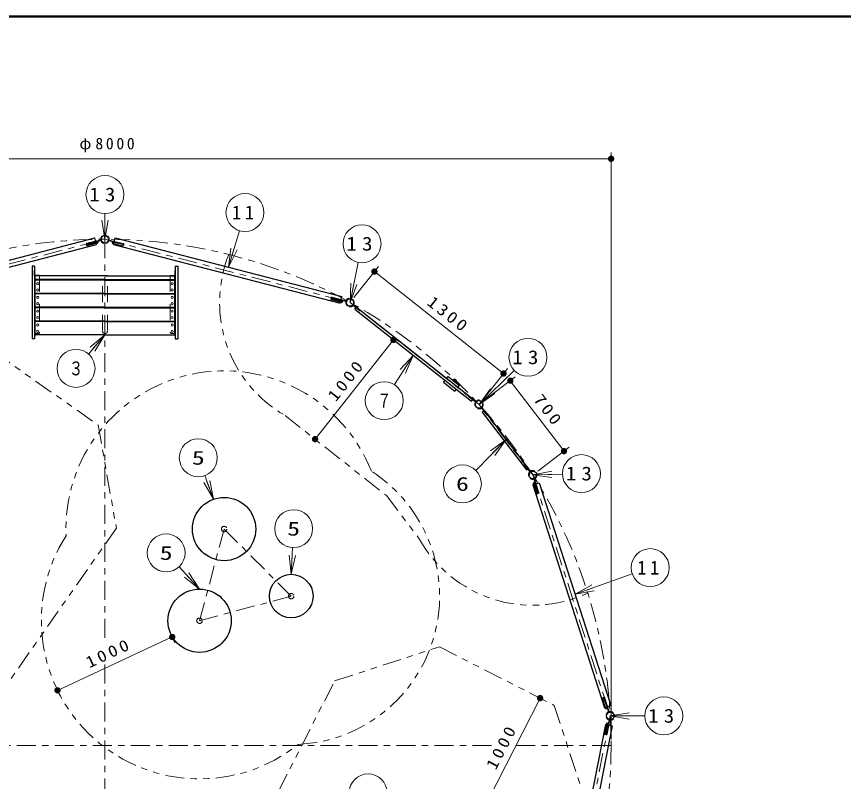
# Model space of a CAD drawing. Units: millimetres on the paper, scale 1:50. Extents: x -805 to -334, y -297 to 267.
# Drawn here: x -688.4 to -557.7, y 146.1 to 267 of the extents above; entities that cross this region are included whole.
import ezdxf
from ezdxf.enums import TextEntityAlignment as Align

# ---------------------------------------------------------------- set-up
doc = ezdxf.new("R2010")
doc.units = ezdxf.units.MM
for name, pattern in [('USER1', [4.5, 2.5, -2]), ('USER2', [6, 3, -1, 1, -1]), ('USER3', [8, 3, -1, 1, -1, 1, -1])]:
    doc.linetypes.add(name, pattern=pattern)
doc.layers.add('1_50', color=7, linetype='Continuous', lineweight=25)
doc.layers.add('LY_3', color=7, linetype='Continuous', lineweight=13)
doc.styles.add('ＭＳ ゴシック', font='')
doc.styles.get('ＭＳ ゴシック').set_extended_font_data('MS Gothic')

# ---------------------------------------------------------------- blocks, each defined once
blk = doc.blocks.new('filled_dot')
at = {"color": 0, "linetype": 'Continuous', "lineweight": -2, "const_width": 1.25}
blk.add_lwpolyline([(-0.625, 0, 1), (0.625, 0, 1)], format="xyb", close=True, dxfattribs=at)

msp = doc.modelspace()

# ---------------------------------------------------------------- linework, layer by layer
at = {"layer": '1_50', "lineweight": 13}
for p, q in [((-754.432, 244.516), (-594.432, 244.516)), ((-594.432, 152.811), (-594.432, 245.516)), ((-674.432, 231.811), (-674.432, 235.86)), ((-674.432, 231.811), (-674.932, 234.811)), ((-673.932, 234.811), (-674.432, 231.811)), ((-674.432, 231.811), (-674.432, 234.811)), ((-654.902, 227.388), (-653.169, 233.155)), ((-654.902, 227.388), (-654.517, 230.405)), ((-654.902, 227.388), (-654.038, 230.262)), ((-653.56, 230.118), (-654.902, 227.388)), ((-635.702, 221.811), (-634.405, 228.144)), ((-635.083, 222.596), (-631.223, 227.481)), ((-631.843, 226.697), (-611.441, 210.58)), ((-635.702, 221.811), (-635.59, 224.85)), ((-635.702, 221.811), (-635.1, 224.75)), ((-634.611, 224.65), (-635.702, 221.811)), ((-674.432, 216.701), (-677.044, 213.667)), ((-676.768, 214.753), (-674.432, 216.701)), ((-674.432, 216.701), (-676.389, 214.427)), ((-674.432, 216.701), (-676.01, 214.101)), ((-641.229, 200.205), (-628.832, 215.899)), ((-625.737, 213.454), (-628.687, 208.823)), ((-627.771, 211.193), (-625.737, 213.454)), ((-625.737, 213.454), (-627.349, 210.924)), ((-625.737, 213.454), (-626.927, 210.656)), ((-615.3, 205.694), (-609.739, 211.058)), ((-614.68, 206.479), (-610.821, 211.364)), ((-614.505, 206.301), (-609.575, 210.059)), ((-610.37, 209.453), (-601.882, 198.319)), ((-615.3, 205.694), (-613.488, 208.137)), ((-615.3, 205.694), (-613.141, 207.777)), ((-612.794, 207.417), (-615.3, 205.694)), ((-611.056, 200.128), (-615.836, 195.275)), ((-613.518, 198.341), (-611.056, 200.128)), ((-611.056, 200.128), (-613.161, 197.99)), ((-611.056, 200.128), (-612.805, 197.639)), ((-606.017, 195.167), (-601.087, 198.926)), ((-606.812, 194.561), (-603.826, 195.139)), ((-657.302, 190.707), (-658.658, 194.451)), ((-657.302, 190.707), (-658.324, 193.528)), ((-657.854, 193.698), (-657.302, 190.707)), ((-606.812, 194.561), (-602.123, 194.684)), ((-606.812, 194.561), (-603.813, 194.64)), ((-603.8, 194.14), (-606.812, 194.561)), ((-657.302, 190.707), (-658.794, 193.357)), ((-644.992, 178.849), (-644.767, 183.069)), ((-644.992, 178.849), (-645.332, 181.872)), ((-644.992, 178.849), (-644.833, 181.845)), ((-644.333, 181.819), (-644.992, 178.849)), ((-659.481, 176.517), (-662.722, 180.027)), ((-661.149, 179.06), (-659.481, 176.517)), ((-659.481, 176.517), (-661.884, 178.382)), ((-659.481, 176.517), (-661.516, 178.721)), ((-600.124, 175.721), (-591.087, 178.907)), ((-600.124, 175.721), (-597.461, 177.19)), ((-600.124, 175.721), (-597.295, 176.718)), ((-597.129, 176.247), (-600.124, 175.721)), ((-663.798, 168.943), (-681.935, 160.513)), ((-663.594, 168.503), (-663.377, 168.036)), ((-681.731, 160.073), (-681.514, 159.606)), ((-605.659, 159.282), (-614.739, 141.462)), ((-594.569, 156.481), (-591.569, 156.981)), ((-591.569, 155.981), (-594.569, 156.481)), ((-594.569, 156.481), (-591.569, 156.481)), ((-594.569, 156.481), (-589.113, 156.481))]:
    msp.add_line(p, q, dxfattribs=at)
at = {"layer": '1_50', "linetype": 'USER2', "lineweight": 13}
for p, q in [((-713.162, 221.811), (-674.432, 231.811)), ((-674.432, 231.811), (-674.432, 168.24)), ((-674.432, 231.811), (-635.702, 221.811)), ((-615.3, 205.694), (-635.702, 221.811)), ((-606.812, 194.561), (-615.3, 205.694)), ((-606.812, 194.561), (-594.569, 156.481)), ((-659.481, 171.517), (-655.599, 186.006)), ((-655.599, 186.006), (-644.992, 175.399)), ((-659.481, 171.517), (-644.992, 175.399)), ((-674.432, 164.586), (-674.432, 71.811)), ((-594.569, 156.481), (-602.291, 117.233)), ((-613.359, 151.811), (-754.432, 151.811)), ((-594.432, 151.811), (-610.168, 151.811))]:
    msp.add_line(p, q, dxfattribs=at)
at = {"layer": '1_50'}
for p, q in [((-711.857, 222.768), (-676.037, 232.017)), ((-675.762, 230.952), (-676.037, 232.017)), ((-673.103, 230.951), (-672.828, 232.016)), ((-672.828, 232.016), (-637.007, 222.768)), ((-711.582, 221.703), (-675.762, 230.952)), ((-673.103, 230.951), (-637.282, 221.703)), ((-685.552, 226.821), (-685.506, 226.821)), ((-685.552, 226.067), (-685.552, 226.821)), ((-685.506, 226.521), (-685.552, 226.521)), ((-685.506, 226.321), (-685.552, 226.321)), ((-685.506, 226.067), (-685.506, 226.821)), ((-663.358, 226.067), (-663.358, 226.821)), ((-663.312, 226.821), (-663.358, 226.821)), ((-663.358, 226.521), (-663.312, 226.521)), ((-663.358, 226.321), (-663.312, 226.321)), ((-663.312, 226.067), (-663.312, 226.821)), ((-684.752, 226.067), (-685.506, 226.067)), ((-684.752, 226.021), (-685.506, 226.021)), ((-685.132, 226.021), (-685.132, 226.067)), ((-684.972, 226.021), (-684.972, 226.067)), ((-684.752, 226.067), (-684.752, 226.021)), ((-664.112, 226.067), (-663.358, 226.067)), ((-664.112, 226.067), (-664.112, 226.021)), ((-664.112, 226.021), (-663.358, 226.021)), ((-663.892, 226.021), (-663.892, 226.067)), ((-663.732, 226.021), (-663.732, 226.067)), ((-637.282, 221.703), (-637.007, 222.768)), ((-619.452, 209.52), (-618.942, 209.117)), ((-619.219, 209.654), (-619.33, 209.513)), ((-619.33, 209.513), (-618.977, 209.234)), ((-619.273, 209.585), (-619.323, 209.507)), ((-619.185, 209.637), (-619.301, 209.49)), ((-619.22, 209.425), (-619.263, 209.371)), ((-619.088, 209.321), (-619.131, 209.266)), ((-618.89, 209.404), (-619.006, 209.257)), ((-618.92, 209.306), (-618.985, 209.24)), ((-618.866, 209.375), (-618.977, 209.234)), ((-606.828, 192.978), (-605.781, 193.314)), ((-606.828, 192.978), (-595.504, 157.758)), ((-605.781, 193.314), (-594.457, 158.095)), ((-595.504, 157.758), (-594.457, 158.095)), ((-595.349, 155.103), (-602.491, 118.804)), ((-594.27, 154.891), (-601.411, 118.591)), ((-595.349, 155.103), (-594.27, 154.891))]:
    msp.add_line(p, q, dxfattribs=at)
at = {"layer": '1_50', "color": 2}
for p, q in [((-675.088, 231.676), (-677.272, 231.112)), ((-675.072, 231.614), (-677.256, 231.05)), ((-674.863, 232.236), (-674.908, 232.282)), ((-674.001, 232.236), (-673.957, 232.281)), ((-673.793, 231.613), (-671.609, 231.049)), ((-673.777, 231.675), (-671.593, 231.111)), ((-677.272, 231.112), (-677.256, 231.05)), ((-674.604, 231.232), (-674.621, 231.17)), ((-674.261, 231.231), (-674.244, 231.169)), ((-671.593, 231.111), (-671.609, 231.049)), ((-674.832, 226.021), (-674.832, 226.067)), ((-674.032, 226.021), (-674.032, 226.067)), ((-638.525, 222.574), (-638.541, 222.512)), ((-636.358, 221.948), (-638.541, 222.512)), ((-636.342, 222.01), (-638.525, 222.574)), ((-635.874, 222.392), (-635.891, 222.454)), ((-636.133, 221.387), (-636.178, 221.342)), ((-607.211, 194.106), (-607.254, 194.058)), ((-606.638, 193.914), (-605.948, 191.767)), ((-606.577, 193.934), (-605.887, 191.787)), ((-606.223, 194.423), (-606.161, 194.41)), ((-605.887, 191.787), (-605.948, 191.767)), ((-595.433, 159.274), (-595.493, 159.255)), ((-594.803, 157.108), (-595.493, 159.255)), ((-594.742, 157.128), (-595.433, 159.274)), ((-594.169, 156.936), (-594.126, 156.983)), ((-595.157, 156.618), (-595.22, 156.632)), ((-595.138, 156.276), (-595.198, 156.255)), ((-594.729, 155.831), (-595.165, 153.618)), ((-594.666, 155.818), (-595.102, 153.606)), ((-594.12, 156.075), (-594.071, 156.033)), ((-595.102, 153.606), (-595.165, 153.618))]:
    msp.add_line(p, q, dxfattribs=at)
at = {"layer": '1_50', "color": 1}
for p, q in [((-677.245, 230.97), (-675.706, 231.367)), ((-675.706, 231.367), (-675.726, 231.445)), ((-675.609, 231.434), (-675.559, 231.24)), ((-673.255, 231.433), (-673.305, 231.239)), ((-673.159, 231.367), (-673.139, 231.444)), ((-671.619, 230.969), (-673.159, 231.367)), ((-677.391, 231.056), (-677.321, 230.785)), ((-677.324, 231.115), (-677.363, 231.105)), ((-677.275, 231.086), (-677.245, 230.97)), ((-675.602, 231.167), (-677.248, 230.742)), ((-673.262, 231.166), (-671.616, 230.741)), ((-671.589, 231.085), (-671.619, 230.969)), ((-671.473, 231.055), (-671.543, 230.784)), ((-671.541, 231.114), (-671.502, 231.104)), ((-685.932, 227.561), (-685.932, 216.061)), ((-685.552, 227.561), (-685.932, 227.561)), ((-685.552, 227.561), (-685.552, 216.061)), ((-663.312, 227.561), (-662.932, 227.561)), ((-663.312, 227.561), (-663.312, 216.061)), ((-662.932, 227.561), (-662.932, 216.061)), ((-638.657, 222.583), (-638.727, 222.312)), ((-637.038, 221.814), (-638.684, 222.239)), ((-638.57, 222.602), (-638.609, 222.612)), ((-638.541, 222.553), (-638.571, 222.437)), ((-638.571, 222.437), (-637.032, 222.039)), ((-637.032, 222.039), (-637.012, 222.117)), ((-636.915, 222.051), (-636.965, 221.857)), ((-685.552, 216.061), (-685.932, 216.061)), ((-663.312, 216.061), (-662.932, 216.061)), ((-620.905, 209.215), (-620.67, 209.513)), ((-620.905, 209.215), (-619.12, 207.804)), ((-620.434, 209.811), (-620.199, 210.109)), ((-620.199, 210.109), (-618.413, 208.699)), ((-619.12, 207.804), (-618.884, 208.102)), ((-618.649, 208.401), (-618.413, 208.699)), ((-606.732, 193.227), (-606.212, 191.609)), ((-606.503, 193.364), (-606.693, 193.303)), ((-606.507, 193.247), (-606.431, 193.271)), ((-606.021, 191.733), (-606.507, 193.247)), ((-605.87, 191.656), (-606.136, 191.57)), ((-605.907, 191.77), (-606.021, 191.733)), ((-605.856, 191.744), (-605.844, 191.706)), ((-595.28, 157.611), (-595.801, 159.23)), ((-595.495, 159.391), (-595.762, 159.305)), ((-595.458, 159.277), (-595.573, 159.24)), ((-595.573, 159.24), (-595.086, 157.727)), ((-595.433, 159.327), (-595.445, 159.365)), ((-595.014, 157.634), (-595.205, 157.572)), ((-595.086, 157.727), (-595.01, 157.751)), ((-595.144, 155.275), (-595.472, 153.607)), ((-595.245, 153.624), (-594.938, 155.183)), ((-594.878, 155.284), (-595.074, 155.322)), ((-594.938, 155.183), (-594.86, 155.168)), ((-595.15, 153.483), (-595.425, 153.537)), ((-595.127, 153.6), (-595.245, 153.624)), ((-595.096, 153.553), (-595.103, 153.514))]:
    msp.add_line(p, q, dxfattribs=at)
at = {"layer": '1_50', "color": 70}
msp.add_line((-685.552, 226.113), (-685.552, 226.729), dxfattribs=at)
at = {"layer": '1_50', "color": 40}
for p, q in [((-685.472, 225.481), (-685.472, 225.961)), ((-674.432, 226.021), (-685.412, 226.021)), ((-674.432, 225.421), (-685.412, 225.421)), ((-674.832, 226.067), (-674.032, 226.067)), ((-674.432, 226.021), (-663.452, 226.021)), ((-674.432, 225.421), (-663.452, 225.421)), ((-663.392, 225.481), (-663.392, 225.961))]:
    msp.add_line(p, q, dxfattribs=at)
at = {"layer": '1_50', "color": 20}
for p, q in [((-685.472, 223.301), (-685.472, 225.281)), ((-674.432, 225.341), (-685.412, 225.341)), ((-674.432, 225.341), (-663.452, 225.341)), ((-663.392, 223.301), (-663.392, 225.281)), ((-685.472, 221.121), (-685.472, 223.101)), ((-674.432, 223.241), (-685.412, 223.241)), ((-674.432, 223.161), (-685.412, 223.161)), ((-674.432, 223.241), (-663.452, 223.241)), ((-674.432, 223.161), (-663.452, 223.161)), ((-663.392, 221.121), (-663.392, 223.101)), ((-685.472, 218.941), (-685.472, 220.921)), ((-674.432, 221.061), (-685.412, 221.061)), ((-674.432, 220.981), (-685.412, 220.981)), ((-674.432, 221.061), (-663.452, 221.061)), ((-674.432, 220.981), (-663.452, 220.981)), ((-663.392, 218.941), (-663.392, 220.921)), ((-685.472, 216.761), (-685.472, 218.741)), ((-674.432, 218.881), (-685.412, 218.881)), ((-674.432, 218.801), (-685.412, 218.801)), ((-674.432, 218.881), (-663.452, 218.881)), ((-674.432, 218.801), (-663.452, 218.801)), ((-663.392, 216.761), (-663.392, 218.741)), ((-674.432, 216.701), (-685.412, 216.701)), ((-674.432, 216.701), (-663.452, 216.701))]:
    msp.add_line(p, q, dxfattribs=at)
at = {"layer": '1_50', "color": 2, "linetype": 'USER1', "lineweight": 13}
for p, q in [((-684.752, 226.021), (-684.752, 217.101)), ((-674.832, 217.381), (-674.832, 226.021)), ((-674.032, 217.381), (-674.032, 226.021)), ((-664.112, 226.021), (-664.112, 217.101)), ((-684.952, 216.901), (-685.552, 216.901)), ((-663.912, 216.901), (-663.312, 216.901))]:
    msp.add_line(p, q, dxfattribs=at)
at = {"layer": '1_50', "color": 253}
for p, q in [((-635.779, 221.212), (-635.789, 221.148)), ((-635.199, 221.374), (-634.074, 220.485)), ((-635.157, 221.422), (-634.034, 220.535)), ((-635.136, 222.026), (-635.077, 222.05)), ((-634.034, 220.535), (-634.074, 220.485)), ((-616.928, 207.021), (-616.968, 206.971)), ((-615.842, 206.082), (-616.968, 206.971)), ((-615.805, 206.134), (-616.928, 207.021)), ((-615.866, 205.48), (-615.925, 205.456)), ((-615.223, 206.294), (-615.213, 206.358)), ((-614.699, 205.761), (-614.635, 205.77)), ((-615.524, 205.132), (-615.549, 205.073)), ((-614.922, 205.145), (-614.052, 204.005)), ((-614.869, 205.182), (-614.001, 204.044)), ((-614.001, 204.044), (-614.052, 204.005)), ((-608.06, 196.25), (-608.111, 196.211)), ((-607.241, 195.071), (-608.111, 196.211)), ((-607.192, 195.112), (-608.06, 196.25)), ((-606.588, 195.123), (-606.564, 195.182)), ((-607.413, 194.494), (-607.477, 194.485))]:
    msp.add_line(p, q, dxfattribs=at)
at = {"layer": '1_50', "color": 4}
for p, q in [((-634.927, 220.776), (-634.691, 221.074)), ((-634.691, 221.074), (-616.251, 206.507)), ((-634.927, 220.776), (-616.487, 206.209)), ((-616.487, 206.209), (-616.251, 206.507)), ((-614.806, 204.499), (-614.504, 204.729)), ((-614.806, 204.499), (-607.834, 195.353)), ((-614.504, 204.729), (-607.532, 195.584)), ((-607.834, 195.353), (-607.532, 195.584))]:
    msp.add_line(p, q, dxfattribs=at)
at = {"layer": '1_50', "linetype": 'USER3', "lineweight": 13}
for p, q in [((-645.953, 203.936), (-629.949, 191.295)), ((-629.949, 191.295), (-624.865, 184.625))]:
    msp.add_line(p, q, dxfattribs=at)
msp.add_lwpolyline([(-714.81, 215.679), (-698.493, 218.556), (-675.501, 202.457), (-672.624, 186.14), (-708.73, 134.576), (-725.046, 131.699), (-748.039, 147.798), (-750.916, 164.115)], close=True, dxfattribs=at)
at = {"layer": '1_50'}
for points in [[(-618.942, 209.117), (-618.916, 209.154), (-618.895, 209.194), (-618.88, 209.236), (-618.869, 209.28), (-618.864, 209.324), (-618.865, 209.368), (-618.872, 209.411), (-618.884, 209.453), (-618.902, 209.492), (-618.924, 209.529), (-618.951, 209.561), (-618.983, 209.59), (-619.018, 209.614), (-619.056, 209.633), (-619.097, 209.646), (-619.139, 209.654), (-619.182, 209.657), (-619.226, 209.653), (-619.269, 209.644), (-619.311, 209.629), (-619.351, 209.608), (-619.388, 209.583), (-619.422, 209.554), (-619.452, 209.52)], [(-618.89, 209.404), (-618.905, 209.453), (-618.928, 209.499), (-618.958, 209.54), (-618.995, 209.574), (-619.038, 209.602), (-619.084, 209.622), (-619.134, 209.634), (-619.185, 209.637)]]:
    msp.add_lwpolyline(points, dxfattribs=at)
at = {"layer": '1_50', "color": 94, "linetype": 'USER3', "lineweight": 13}
msp.add_lwpolyline([(-638.129, 162.004), (-621.565, 167.386), (-603.416, 158.139), (-598.034, 141.574), (-621.446, 95.626), (-637.203, 90.506), (-656.421, 100.298), (-661.541, 116.056)], close=True, dxfattribs=at)
at = {"layer": '1_50', "lineweight": 13}
for centre, radius in [((-674.432, 238.86), 3), ((-652.305, 236.028), 3), ((-633.803, 231.083), 3), ((-685.052, 224.791), 0.17), ((-663.812, 224.791), 0.17), ((-685.052, 223.791), 0.17), ((-663.812, 223.791), 0.17), ((-685.052, 222.611), 0.17), ((-663.812, 222.611), 0.17), ((-685.052, 221.611), 0.17), ((-663.812, 221.611), 0.17), ((-685.052, 220.431), 0.17), ((-685.052, 219.431), 0.17), ((-663.812, 220.431), 0.17), ((-663.812, 219.431), 0.17), ((-685.052, 218.251), 0.17), ((-663.812, 218.251), 0.17), ((-685.052, 217.251), 0.17), ((-663.812, 217.251), 0.17), ((-607.579, 213.14), 3), ((-679.001, 211.393), 3), ((-630.3, 206.293), 3), ((-659.68, 197.272), 3), ((-599.124, 194.763), 3), ((-617.941, 193.137), 3), ((-644.608, 186.065), 3), ((-664.757, 182.231), 3), ((-588.258, 179.905), 3), ((-586.113, 156.481), 3), ((-632.839, 144.308), 3)]:
    msp.add_circle(centre, radius, dxfattribs=at)
at = {"layer": '1_50', "linetype": 'USER2', "lineweight": 13}
msp.add_circle((-674.432, 151.811), 80, dxfattribs=at)
at = {"layer": '1_50'}
for centre, radius in [((-674.432, 231.811), 0.606), ((-674.432, 231.812), 0.605), ((-674.432, 231.811), 0.605), ((-635.702, 221.811), 0.606), ((-635.702, 221.812), 0.605), ((-635.702, 221.812), 0.605), ((-615.3, 205.694), 0.606), ((-615.3, 205.694), 0.605), ((-615.3, 205.694), 0.605), ((-606.812, 194.561), 0.606), ((-606.812, 194.561), 0.605), ((-606.812, 194.561), 0.605), ((-655.599, 186.006), 5), ((-644.992, 175.399), 3.45), ((-659.481, 171.517), 5), ((-594.569, 156.481), 0.606), ((-594.569, 156.481), 0.606), ((-594.569, 156.481), 0.605), ((-594.568, 156.481), 0.605)]:
    msp.add_circle(centre, radius, dxfattribs=at)
at = {"layer": '1_50', "linetype": 'USER1', "lineweight": 13}
for centre in [(-655.599, 186.006), (-644.992, 175.399), (-659.481, 171.517)]:
    msp.add_circle(centre, 0.427, dxfattribs=at)
at = {"layer": '1_50', "color": 1}
for centre, radius, start, end in [((-675.648, 231.424), 0.04, 14.4786, 104.4786), ((-673.217, 231.423), 0.04, 75.5236, 165.5236), ((-677.353, 231.066), 0.04, 104.4786, 194.4786), ((-677.314, 231.076), 0.04, 14.4786, 104.4786), ((-677.263, 230.8), 0.06, 194.4786, 284.4786), ((-675.617, 231.225), 0.06, 284.4786, 14.4786), ((-673.247, 231.224), 0.06, 165.5236, 255.5236), ((-671.601, 230.799), 0.06, 255.5236, 345.5236), ((-671.551, 231.075), 0.04, 75.5236, 165.5236), ((-671.512, 231.065), 0.04, 345.5236, 75.5236), ((-638.669, 222.297), 0.06, 165.5236, 255.5236), ((-638.619, 222.573), 0.04, 75.5236, 165.5236), ((-638.58, 222.563), 0.04, 345.5236, 75.5236), ((-637.023, 221.872), 0.06, 255.5236, 345.5236), ((-636.954, 222.061), 0.04, 345.5236, 75.5236), ((-606.675, 193.246), 0.06, 107.82485, 197.82485), ((-606.491, 193.326), 0.04, 17.82485, 107.82485), ((-606.155, 191.627), 0.06, 197.82485, 287.82485), ((-605.894, 191.732), 0.04, 17.82485, 107.82485), ((-605.882, 191.694), 0.04, 287.82485, 17.82485), ((-595.743, 159.248), 0.06, 107.82485, 197.82485), ((-595.483, 159.353), 0.04, 17.82485, 107.82485), ((-595.471, 159.315), 0.04, 287.82485, 17.82485), ((-595.223, 157.63), 0.06, 197.82485, 287.82485), ((-595.026, 157.672), 0.04, 287.82485, 17.82485), ((-595.085, 155.264), 0.06, 78.86988, 168.86988), ((-594.885, 155.245), 0.04, 348.86988, 78.86988), ((-595.414, 153.596), 0.06, 168.86988, 258.86988), ((-595.143, 153.522), 0.04, 258.86988, 348.86988), ((-595.135, 153.561), 0.04, 348.86988, 78.86988)]:
    msp.add_arc(centre, radius, start, end, dxfattribs=at)
at = {"layer": '1_50', "color": 2}
for centre, radius, start, end in [((-674.432, 231.812), 0.669, 135.33507, 253.62213), ((-674.432, 231.812), 0.605, 135.33507, 253.62213), ((-674.432, 231.811), 0.605, 286.38007, 44.66713), ((-674.432, 231.811), 0.669, 286.38007, 44.66713), ((-635.702, 221.812), 0.669, 106.38007, 224.66713), ((-635.702, 221.812), 0.605, 106.38007, 224.66713), ((-606.812, 194.561), 0.669, 228.68132, 346.96838), ((-606.812, 194.561), 0.605, 228.68132, 346.96838), ((-594.568, 156.481), 0.669, 48.68133, 166.96838), ((-594.568, 156.481), 0.605, 48.68133, 166.96838), ((-594.569, 156.481), 0.669, 199.72635, 318.0134), ((-594.569, 156.481), 0.605, 199.72635, 318.0134)]:
    msp.add_arc(centre, radius, start, end, dxfattribs=at)
at = {"layer": '1_50', "linetype": 'USER3', "lineweight": 13}
for centre, radius, start, end in [((-635.703, 221.811), 20.605, 158.44319, 240.16837), ((-655.599, 186.006), 25, 21.41369, 182.4576), ((-644.992, 175.399), 23.45, 272.69703, 57.30297), ((-659.481, 171.517), 25, 147.5424, 308.58631), ((-606.812, 194.561), 20.606, 208.82854, 294.90177)]:
    msp.add_arc(centre, radius, start, end, dxfattribs=at)
at = {"layer": '1_50'}
for centre, start, end in [((-685.506, 226.067), 180, 270), ((-663.358, 226.067), 270, 0)]:
    msp.add_arc(centre, 0.046, start, end, dxfattribs=at)
at = {"layer": '1_50', "color": 40}
for centre, start, end in [((-685.412, 225.961), 90, 180), ((-685.412, 225.481), 180, 270), ((-663.452, 225.961), 0, 90), ((-663.452, 225.481), 270, 0)]:
    msp.add_arc(centre, 0.06, start, end, dxfattribs=at)
at = {"layer": '1_50', "color": 20}
for centre, start, end in [((-685.412, 225.281), 90, 180), ((-663.452, 225.281), 0, 90), ((-685.412, 223.301), 180, 270), ((-685.412, 223.101), 90, 180), ((-663.452, 223.301), 270, 0), ((-663.452, 223.101), 0, 90), ((-685.412, 221.121), 180, 270), ((-685.412, 220.921), 90, 180), ((-663.452, 221.121), 270, 0), ((-663.452, 220.921), 0, 90), ((-685.412, 218.941), 180, 270), ((-685.412, 218.741), 90, 180), ((-663.452, 218.941), 270, 0), ((-663.452, 218.741), 0, 90), ((-685.412, 216.761), 180, 270), ((-663.452, 216.761), 270, 0)]:
    msp.add_arc(centre, 0.06, start, end, dxfattribs=at)
at = {"layer": '1_50', "color": 253}
for centre, radius, start, end in [((-635.702, 221.812), 0.669, 262.54776, 20.83482), ((-635.702, 221.812), 0.605, 262.54776, 20.83482), ((-615.3, 205.694), 0.669, 82.54776, 200.83482), ((-615.3, 205.694), 0.605, 82.54776, 200.83482), ((-615.3, 205.694), 0.669, 248.17741, 6.46447), ((-615.3, 205.694), 0.605, 248.17741, 6.46447), ((-606.812, 194.561), 0.669, 68.17741, 186.46447), ((-606.812, 194.561), 0.605, 68.17741, 186.46447)]:
    msp.add_arc(centre, radius, start, end, dxfattribs=at)
at = {"layer": '1_50', "color": 2, "linetype": 'USER1', "lineweight": 13}
for centre, radius, start, end in [((-684.952, 217.101), 0.2, 270, 0), ((-674.432, 217.301), 0.4, 180, 0), ((-663.912, 217.101), 0.2, 180, 270), ((-685.46, 216.893), 0.092, 262.50528, 270), ((-663.404, 216.893), 0.092, 270, 277.49472)]:
    msp.add_arc(centre, radius, start, end, dxfattribs=at)
at = {"layer": 'LY_3', "lineweight": 50}
msp.add_line((-420, 267), (-805, 267), dxfattribs=at)

# ---------------------------------------------------------------- block references
at = {"layer": '1_50', "lineweight": 13, "xscale": 0.4, "yscale": 0.4}
for p, rotation in [((-594.432, 244.516), 180), ((-631.843, 226.697), 321.7), ((-628.832, 215.899), 231.7), ((-611.441, 210.58), 141.7), ((-610.37, 209.453), 307.3), ((-641.229, 200.205), 51.7), ((-601.882, 198.319), 127.3), ((-663.798, 168.943), 204.9), ((-681.935, 160.513), 24.9), ((-605.659, 159.282), 243)]:
    msp.add_blockref('filled_dot', p, dxfattribs=dict(at, rotation=rotation))

# ---------------------------------------------------------------- texts
at = {"layer": '1_50', "style": 'ＭＳ ゴシック'}
for s, width, p in [('３', 0.75, (-679.001, 211.393)), ('７', 0.75, (-630.3, 206.293)), ('5', 1.35, (-659.68, 197.272)), ('6', 1.35, (-617.941, 193.137)), ('5', 1.35, (-644.608, 186.065)), ('5', 1.35, (-664.757, 182.231))]:
    msp.add_text(s, height=2.199, dxfattribs=dict(at, width=width)).set_placement(p, align=Align.MIDDLE_CENTER)
for s, insert, char_height, attachment_point in [('\\T1.33;φ8000', (-673.893, 245.516), 1.833, 8), ('\\T1.5;\\W1.1;13', (-674.432, 238.86), 2.199, 5), ('\\T1.43;\\W0.95;11', (-652.305, 236.028), 2.199, 5), ('\\T1.5;\\W1.1;13', (-633.803, 231.083), 2.199, 5), ('\\T1.5;\\W1.1;13', (-607.579, 213.14), 2.199, 5), ('\\T1.5;\\W1.1;13', (-599.124, 194.763), 2.199, 5), ('\\T1.43;\\W0.95;11', (-588.258, 179.905), 2.199, 5), ('\\T1.5;\\W1.1;13', (-586.113, 156.481), 2.199, 5)]:
    msp.add_mtext(s, dxfattribs=dict(at, insert=insert, char_height=char_height, attachment_point=attachment_point))
at = {"layer": '1_50', "char_height": 1.833, "attachment_point": 8, "style": 'ＭＳ ゴシック'}
for s, insert, rotation in [('\\T1.33;\\W1.15;1300', (-620.692, 219.162), 321.693), ('\\T1.33;\\W1.15;1000', (-635.554, 209.002), 51.693), ('\\T1.33;\\W1.15;700', (-605.078, 204.161), 307.321), ('\\T1.33;\\W1.15;1000', (-673.438, 165.565), 24.928), ('\\T1.33;\\W1.15;1000', (-610.899, 151.201), 63)]:
    msp.add_mtext(s, dxfattribs=dict(at, insert=insert, rotation=rotation))

doc.saveas('drawing.dxf')
